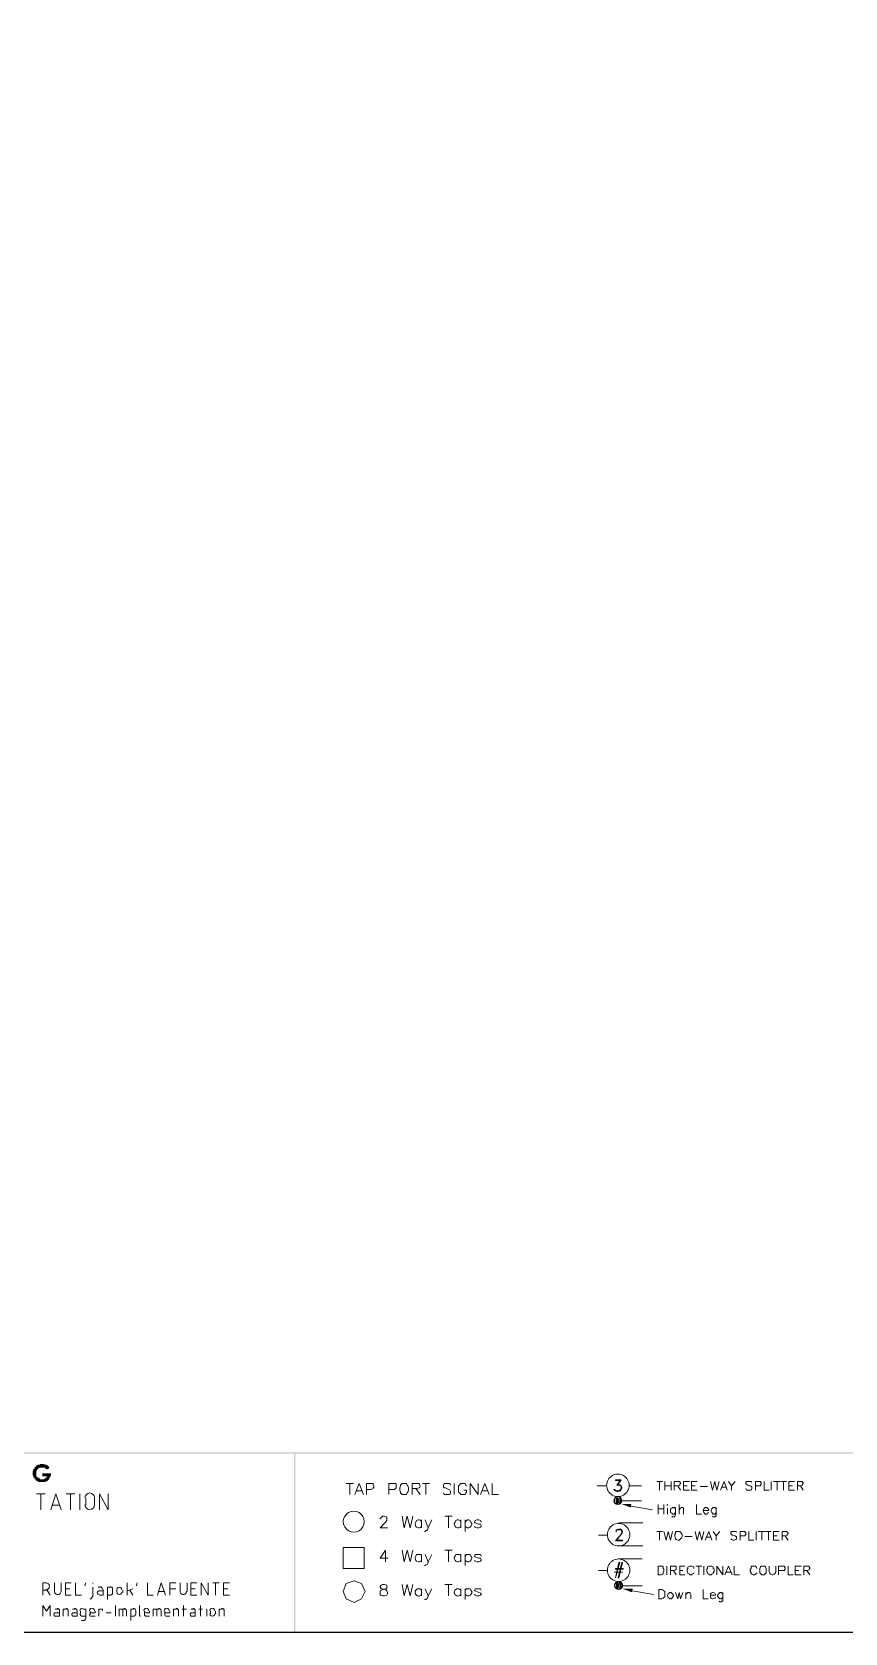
# Model space of a CAD drawing. Header units: millimetres. Extents: x 3.6 to 37.8, y 0.6 to 28.7.
# Drawn here: x 8.18 to 12.86, y 0.56 to 9.76 of the extents above; entities that cross this region are included whole.
import ezdxf

# ---------------------------------------------------------------- set-up
doc = ezdxf.new("R2010")
doc.units = ezdxf.units.MM
doc.layers.add('PDF_0', color=7, linetype='Continuous')

msp = doc.modelspace()

# ---------------------------------------------------------------- hatches: boundary and pattern name
at = {"layer": 'PDF_0', "true_color": 0x7f7f7f, "transparency": 33554559}
msp.add_hatch(color=8, dxfattribs=at).paths.add_polyline_path([(8.28301, 1.50676), (8.2705, 1.49425), (8.2705, 1.49425), (8.2705, 1.49842), (8.26633, 1.49842), (8.26633, 1.49842), (8.26633, 1.49842), (8.26216, 1.49842), (8.26216, 1.50259), (8.26216, 1.50259), (8.26216, 1.50259), (8.25799, 1.50259), (8.25799, 1.50259), (8.25799, 1.50259), (8.25799, 1.50676), (8.25382, 1.50676), (8.25382, 1.50676), (8.25382, 1.50676), (8.24965, 1.50676), (8.24965, 1.50676), (8.24965, 1.50676), (8.24548, 1.50676), (8.24548, 1.50676), (8.24548, 1.50676), (8.24131, 1.50676), (8.24131, 1.50676), (8.24131, 1.50676), (8.24131, 1.50676), (8.23714, 1.50676), (8.23714, 1.50676), (8.23714, 1.50676), (8.23297, 1.50676), (8.23297, 1.50676), (8.23297, 1.50676), (8.2288, 1.50676), (8.2288, 1.50676), (8.2288, 1.50676), (8.22463, 1.50676), (8.22463, 1.50259), (8.22463, 1.50259), (8.22463, 1.50259), (8.22046, 1.50259), (8.22046, 1.50259), (8.22046, 1.50259), (8.21629, 1.49842), (8.21629, 1.49842), (8.21629, 1.49842), (8.21629, 1.49842), (8.21629, 1.49425), (8.21212, 1.49425), (8.21212, 1.49425), (8.21212, 1.49425), (8.21212, 1.49008), (8.21212, 1.49008), (8.20795, 1.49008), (8.20795, 1.49008), (8.20795, 1.48591), (8.20795, 1.48591), (8.20795, 1.48591), (8.20795, 1.48174), (8.20795, 1.48174), (8.20795, 1.48174), (8.20795, 1.47757), (8.20795, 1.47757), (8.20795, 1.47757), (8.20795, 1.4734), (8.20795, 1.4734), (8.20795, 1.4734), (8.20795, 1.4734), (8.20795, 1.46923), (8.20795, 1.46923), (8.20795, 1.46923), (8.20795, 1.46506), (8.20795, 1.46506), (8.20795, 1.46506), (8.20795, 1.46089), (8.20795, 1.46089), (8.20795, 1.46089), (8.20795, 1.45672), (8.21212, 1.45672), (8.21212, 1.45672), (8.21212, 1.45672), (8.21212, 1.45255), (8.21212, 1.45255), (8.21629, 1.45255), (8.21629, 1.45255), (8.21629, 1.44838), (8.21629, 1.44838), (8.21629, 1.44838), (8.22046, 1.44838), (8.22046, 1.44838), (8.22046, 1.44421), (8.22046, 1.44421), (8.22463, 1.44421), (8.22463, 1.44421), (8.22463, 1.44421), (8.22463, 1.44421), (8.2288, 1.44421), (8.2288, 1.44004), (8.2288, 1.44004), (8.23297, 1.44004), (8.23297, 1.44004), (8.23297, 1.44004), (8.23714, 1.44004), (8.23714, 1.44004), (8.23714, 1.44004), (8.24131, 1.44004), (8.24131, 1.44004), (8.24131, 1.44004), (8.24548, 1.44004), (8.24548, 1.44004), (8.24548, 1.44004), (8.24965, 1.44004), (8.24965, 1.44004), (8.24965, 1.44004), (8.25382, 1.44004), (8.25382, 1.44004), (8.25382, 1.44004), (8.25382, 1.44421), (8.25799, 1.44421), (8.25799, 1.44421), (8.25799, 1.44421), (8.25799, 1.44421), (8.26216, 1.44421), (8.26216, 1.44421), (8.26216, 1.44838), (8.26216, 1.44838), (8.26633, 1.44838), (8.26633, 1.44838), (8.26633, 1.45255), (8.26633, 1.45255), (8.26633, 1.45255), (8.2705, 1.45672), (8.2705, 1.45672), (8.2705, 1.45672), (8.24131, 1.45672), (8.24131, 1.4734), (8.29135, 1.4734), (8.29135, 1.46923), (8.29135, 1.46923), (8.29135, 1.46923), (8.29135, 1.46506), (8.29135, 1.46506), (8.29135, 1.46506), (8.29135, 1.46089), (8.29135, 1.46089), (8.29135, 1.46089), (8.29135, 1.45672), (8.29135, 1.45672), (8.28718, 1.45672), (8.28718, 1.45255), (8.28718, 1.45255), (8.28718, 1.45255), (8.28718, 1.45255), (8.28718, 1.44838), (8.28718, 1.44838), (8.28301, 1.44838), (8.28301, 1.44421), (8.28301, 1.44421), (8.28301, 1.44421), (8.28301, 1.44004), (8.28301, 1.44004), (8.27884, 1.44004), (8.27884, 1.44004), (8.27884, 1.43587), (8.27884, 1.43587), (8.27884, 1.43587), (8.27467, 1.43587), (8.27467, 1.4317), (8.27467, 1.4317), (8.27467, 1.4317), (8.2705, 1.4317), (8.2705, 1.4317), (8.2705, 1.42753), (8.26633, 1.42753), (8.26633, 1.42753), (8.26633, 1.42753), (8.26633, 1.42753), (8.26633, 1.42753), (8.26216, 1.42753), (8.26216, 1.42336), (8.26216, 1.42336), (8.25799, 1.42336), (8.25799, 1.42336), (8.25799, 1.42336), (8.25382, 1.42336), (8.25382, 1.42336), (8.25382, 1.42336), (8.24965, 1.42336), (8.24965, 1.42336), (8.24965, 1.42336), (8.24548, 1.42336), (8.24548, 1.42336), (8.24548, 1.42336), (8.24131, 1.42336), (8.24131, 1.42336), (8.24131, 1.42336), (8.24131, 1.42336), (8.23714, 1.42336), (8.23714, 1.42336), (8.23714, 1.42336), (8.23297, 1.42336), (8.23297, 1.42336), (8.23297, 1.42336), (8.2288, 1.42336), (8.2288, 1.42336), (8.2288, 1.42336), (8.22463, 1.42336), (8.22463, 1.42336), (8.22463, 1.42336), (8.22046, 1.42336), (8.22046, 1.42336), (8.22046, 1.42336), (8.21629, 1.42753), (8.21629, 1.42753), (8.21629, 1.42753), (8.21629, 1.42753), (8.21212, 1.42753), (8.21212, 1.42753), (8.21212, 1.4317), (8.21212, 1.4317), (8.20795, 1.4317), (8.20795, 1.4317), (8.20795, 1.4317), (8.20378, 1.4317), (8.20378, 1.43587), (8.20378, 1.43587), (8.20378, 1.43587), (8.20378, 1.43587), (8.19961, 1.44004), (8.19961, 1.44004), (8.19961, 1.44004), (8.19961, 1.44004), (8.19544, 1.44421), (8.19544, 1.44421), (8.19544, 1.44421), (8.19544, 1.44421), (8.19544, 1.44838), (8.19544, 1.44838), (8.19127, 1.44838), (8.19127, 1.45255), (8.19127, 1.45255), (8.19127, 1.45255), (8.19127, 1.45672), (8.19127, 1.45672), (8.19127, 1.45672), (8.19127, 1.46089), (8.1871, 1.46089), (8.1871, 1.46089), (8.1871, 1.46089), (8.1871, 1.46506), (8.1871, 1.46506), (8.1871, 1.46506), (8.1871, 1.46923), (8.1871, 1.46923), (8.1871, 1.46923), (8.1871, 1.4734), (8.1871, 1.4734), (8.1871, 1.4734), (8.1871, 1.47757), (8.1871, 1.47757), (8.1871, 1.47757), (8.1871, 1.48174), (8.1871, 1.48174), (8.1871, 1.48174), (8.1871, 1.48591), (8.1871, 1.48591), (8.1871, 1.48591), (8.1871, 1.49008), (8.19127, 1.49008), (8.19127, 1.49008), (8.19127, 1.49008), (8.19127, 1.49425), (8.19127, 1.49425), (8.19127, 1.49425), (8.19127, 1.49842), (8.19127, 1.49842), (8.19544, 1.49842), (8.19544, 1.50259), (8.19544, 1.50259), (8.19544, 1.50259), (8.19544, 1.50259), (8.19544, 1.50676), (8.19961, 1.50676), (8.19961, 1.50676), (8.19961, 1.50676), (8.19961, 1.51093), (8.19961, 1.51093), (8.20378, 1.51093), (8.20378, 1.51093), (8.20378, 1.5151), (8.20378, 1.5151), (8.20795, 1.5151), (8.20795, 1.5151), (8.20795, 1.5151), (8.20795, 1.51927), (8.21212, 1.51927), (8.21212, 1.51927), (8.21212, 1.51927), (8.21212, 1.51927), (8.21629, 1.51927), (8.21629, 1.51927), (8.21629, 1.52344), (8.22046, 1.52344), (8.22046, 1.52344), (8.22046, 1.52344), (8.22046, 1.52344), (8.22463, 1.52344), (8.22463, 1.52344), (8.22463, 1.52344), (8.2288, 1.52344), (8.2288, 1.52344), (8.2288, 1.52761), (8.23297, 1.52761), (8.23297, 1.52761), (8.23297, 1.52761), (8.23714, 1.52761), (8.23714, 1.52761), (8.23714, 1.52761), (8.24131, 1.52761), (8.24131, 1.52761), (8.24131, 1.52761), (8.24548, 1.52761), (8.24548, 1.52761), (8.24548, 1.52761), (8.24965, 1.52761), (8.24965, 1.52761), (8.24965, 1.52761), (8.25382, 1.52761), (8.25382, 1.52344), (8.25382, 1.52344), (8.25799, 1.52344), (8.25799, 1.52344), (8.25799, 1.52344), (8.26216, 1.52344), (8.26216, 1.52344), (8.26216, 1.52344), (8.26216, 1.52344), (8.26633, 1.52344), (8.26633, 1.52344), (8.26633, 1.51927), (8.26633, 1.51927), (8.2705, 1.51927), (8.2705, 1.51927), (8.2705, 1.51927), (8.2705, 1.51927), (8.27467, 1.51927), (8.27467, 1.5151), (8.27467, 1.5151), (8.27467, 1.5151), (8.27884, 1.5151), (8.27884, 1.5151), (8.27884, 1.51093), (8.27884, 1.51093), (8.28301, 1.51093), (8.28301, 1.51093), (8.28301, 1.50676)])

# ---------------------------------------------------------------- linework, layer by layer
at = {"layer": 'PDF_0', "lineweight": 0, "const_width": 0.00834}
msp.add_lwpolyline([(37.81912, 0.56017), (37.81912, 28.6618), (3.62095, 28.6618), (3.62095, 0.56017)], close=True, dxfattribs=at)
at = {"layer": 'PDF_0', "color": 8, "lineweight": 0, "true_color": 0x7f7f7f}
for points in [[(9.98854, 1.41502), (10.03024, 1.41502)], [(10.00939, 1.41502), (10.00939, 1.35247)], [(10.03858, 1.35247), (10.0636, 1.41502), (10.08862, 1.35247)], [(10.1053, 1.35247), (10.1053, 1.41502), (10.13032, 1.41502), (10.14283, 1.41502), (10.14283, 1.41085), (10.147, 1.40251), (10.147, 1.39417), (10.14283, 1.39), (10.14283, 1.38583), (10.13032, 1.38166), (10.1053, 1.38166)], [(10.23457, 1.35247), (10.23457, 1.41502), (10.26376, 1.41502), (10.2721, 1.41502), (10.27627, 1.41085), (10.27627, 1.40251), (10.27627, 1.39417), (10.27627, 1.39), (10.2721, 1.38583), (10.26376, 1.38166), (10.23457, 1.38166)], [(10.36801, 1.35247), (10.36801, 1.41502), (10.3972, 1.41502), (10.40554, 1.41502), (10.40971, 1.41085), (10.41388, 1.40251), (10.41388, 1.39834), (10.40971, 1.39), (10.40554, 1.39), (10.3972, 1.38583), (10.36801, 1.38583)], [(10.38886, 1.38583), (10.41388, 1.35247)], [(10.42639, 1.41502), (10.46809, 1.41502)], [(10.44724, 1.41502), (10.44724, 1.35247)], [(10.58902, 1.40668), (10.58485, 1.41502), (10.57234, 1.41502), (10.55983, 1.41502), (10.55149, 1.41502), (10.54732, 1.40668), (10.54732, 1.40251), (10.54732, 1.39417), (10.55149, 1.39), (10.55983, 1.39), (10.57651, 1.38166), (10.58485, 1.37749), (10.58902, 1.36915), (10.58902, 1.36081), (10.58485, 1.35247), (10.57234, 1.35247), (10.55983, 1.35247), (10.55149, 1.35247), (10.54732, 1.36081)], [(10.60987, 1.41502), (10.60987, 1.35247)], [(10.68076, 1.40251), (10.67659, 1.40668), (10.67242, 1.41502), (10.66408, 1.41502), (10.65157, 1.41502), (10.6474, 1.41502), (10.63906, 1.40668), (10.63489, 1.40251), (10.63489, 1.39), (10.63489, 1.37749), (10.63489, 1.36498), (10.63906, 1.36081), (10.6474, 1.35247), (10.65157, 1.35247), (10.66408, 1.35247), (10.67242, 1.35247), (10.67659, 1.36081), (10.68076, 1.36498), (10.68076, 1.37749), (10.66408, 1.37749)], [(10.70161, 1.35247), (10.70161, 1.41502), (10.74748, 1.35247), (10.74748, 1.41502)], [(10.75999, 1.35247), (10.78501, 1.41502), (10.81003, 1.35247)], [(10.82671, 1.41502), (10.82671, 1.35247), (10.86424, 1.35247)], [(11.4814, 1.40251), (11.43136, 1.40251)], [(11.54812, 1.41085), (11.55229, 1.41085), (11.5648, 1.40668), (11.56897, 1.40251), (11.57314, 1.39417), (11.57314, 1.39), (11.56897, 1.38166), (11.5648, 1.37332), (11.55229, 1.36915), (11.54395, 1.36915), (11.53561, 1.37332), (11.53144, 1.37749), (11.52727, 1.38166), (11.53144, 1.38166)], [(11.56897, 1.38583), (11.5648, 1.37749), (11.55229, 1.37332), (11.54395, 1.37332), (11.53561, 1.37749), (11.53144, 1.38166), (11.53978, 1.37332)], [(11.5648, 1.4317), (11.53561, 1.4317), (11.53561, 1.43587), (11.56897, 1.43587), (11.54812, 1.40668)], [(11.5648, 1.43587), (11.54395, 1.40668), (11.55229, 1.40668), (11.5648, 1.40668), (11.56897, 1.39417)], [(11.55646, 1.40668), (11.5648, 1.40251), (11.56897, 1.39417), (11.56897, 1.39), (11.5648, 1.38166), (11.55646, 1.37332)], [(11.61484, 1.40251), (11.68573, 1.40251)], [(11.7733, 1.42753), (11.80666, 1.42753)], [(11.78998, 1.42753), (11.78998, 1.37749)], [(11.81917, 1.42753), (11.81917, 1.37749)], [(11.81917, 1.40251), (11.8567, 1.40251)], [(11.8567, 1.42753), (11.8567, 1.37749)], [(11.87338, 1.37749), (11.87338, 1.42753), (11.8984, 1.42753), (11.90674, 1.42753), (11.90674, 1.42336), (11.91091, 1.41919), (11.91091, 1.41502), (11.90674, 1.41085), (11.90674, 1.40668), (11.8984, 1.40251), (11.87338, 1.40251)], [(11.89423, 1.40251), (11.91091, 1.37749)], [(11.96095, 1.37749), (11.92759, 1.37749), (11.92759, 1.42753), (11.96095, 1.42753)], [(11.92759, 1.40251), (11.94844, 1.40251)], [(12.00682, 1.37749), (11.97346, 1.37749), (11.97346, 1.42753), (12.00682, 1.42753)], [(11.97346, 1.40251), (11.99431, 1.40251)], [(12.0235, 1.39834), (12.0652, 1.39834)], [(12.08188, 1.42753), (12.09439, 1.37749), (12.1069, 1.42753), (12.11941, 1.37749), (12.13192, 1.42753)], [(12.14026, 1.37749), (12.16111, 1.42753), (12.17779, 1.37749)], [(12.1486, 1.39417), (12.17362, 1.39417)], [(12.18613, 1.42753), (12.20281, 1.40251), (12.20281, 1.37749)], [(12.22366, 1.42753), (12.20281, 1.40251)], [(12.31957, 1.42336), (12.3154, 1.42753), (12.30706, 1.42753), (12.29872, 1.42753), (12.29038, 1.42753), (12.28621, 1.42336), (12.28621, 1.41502), (12.29038, 1.41085), (12.29455, 1.40668), (12.31123, 1.40251), (12.3154, 1.39834), (12.31957, 1.39834), (12.31957, 1.39), (12.31957, 1.38583), (12.3154, 1.37749), (12.30706, 1.37749), (12.29872, 1.37749), (12.29038, 1.37749), (12.28621, 1.38583)], [(12.34042, 1.37749), (12.34042, 1.42753), (12.36127, 1.42753), (12.36961, 1.42753), (12.36961, 1.42336), (12.37378, 1.41919), (12.37378, 1.41085), (12.36961, 1.40668), (12.36961, 1.40251), (12.36127, 1.40251), (12.34042, 1.40251)], [(12.39046, 1.42753), (12.39046, 1.37749), (12.41965, 1.37749)], [(12.43216, 1.42753), (12.43216, 1.37749)], [(12.44467, 1.42753), (12.4822, 1.42753)], [(12.46552, 1.42753), (12.46552, 1.37749)], [(12.48637, 1.42753), (12.51973, 1.42753)], [(12.50305, 1.42753), (12.50305, 1.37749)], [(12.5656, 1.37749), (12.53224, 1.37749), (12.53224, 1.42753), (12.5656, 1.42753)], [(12.53224, 1.40251), (12.55309, 1.40251)], [(12.58228, 1.37749), (12.58228, 1.42753), (12.60313, 1.42753), (12.61147, 1.42753), (12.61147, 1.42336), (12.61564, 1.41919), (12.61564, 1.41502), (12.61147, 1.41085), (12.61147, 1.40668), (12.60313, 1.40251), (12.58228, 1.40251)], [(12.59896, 1.40251), (12.61564, 1.37749)], [(10.04692, 1.37332), (10.08028, 1.37332)], [(10.7725, 1.37332), (10.80169, 1.37332)], [(11.53144, 1.32745), (11.53144, 1.30243)], [(11.53978, 1.33162), (11.53978, 1.29826)], [(11.54395, 1.33579), (11.54395, 1.29409)], [(11.54812, 1.33579), (11.54812, 1.29409)], [(11.55229, 1.33579), (11.55646, 1.29409)], [(11.56063, 1.33579), (11.56063, 1.29409)], [(11.5648, 1.33162), (11.5648, 1.29826)], [(11.56897, 1.32745), (11.56897, 1.3066)], [(11.57314, 1.31494), (11.68573, 1.31494)], [(11.78164, 1.29409), (11.78164, 1.23988)], [(11.815, 1.29409), (11.815, 1.23988)], [(11.90257, 1.29409), (11.90257, 1.23988)], [(12.00265, 1.29409), (12.00265, 1.23988), (12.03184, 1.23988)], [(10.18453, 1.21069), (10.18453, 1.21486), (10.1887, 1.21903), (10.19287, 1.2232), (10.19704, 1.22737), (10.20955, 1.22737), (10.21789, 1.2232), (10.22206, 1.21903), (10.22206, 1.21486), (10.22206, 1.20652), (10.22206, 1.20235), (10.21372, 1.19401), (10.18453, 1.16065), (10.22623, 1.16065)], [(10.30963, 1.22737), (10.32214, 1.16065), (10.33882, 1.22737), (10.3555, 1.16065), (10.37218, 1.22737)], [(10.42222, 1.19401), (10.41805, 1.20235), (10.40971, 1.20652), (10.40137, 1.20652), (10.39303, 1.20235), (10.38886, 1.19401), (10.38469, 1.18567), (10.38469, 1.1815), (10.38886, 1.16899), (10.39303, 1.16482), (10.40137, 1.16065), (10.40971, 1.16065), (10.41805, 1.16482), (10.42222, 1.16899)], [(10.42222, 1.20652), (10.42222, 1.16065)], [(10.44307, 1.20652), (10.45975, 1.16065), (10.4806, 1.20652)], [(10.55566, 1.22737), (10.59736, 1.22737)], [(10.57651, 1.22737), (10.57651, 1.16065)], [(10.6474, 1.19401), (10.64323, 1.20235), (10.63489, 1.20652), (10.62655, 1.20652), (10.61821, 1.20235), (10.61404, 1.19401), (10.60987, 1.18567), (10.60987, 1.1815), (10.61404, 1.16899), (10.61821, 1.16482), (10.62655, 1.16065), (10.63489, 1.16065), (10.64323, 1.16482), (10.6474, 1.16899)], [(10.6474, 1.20652), (10.6474, 1.16065)], [(10.67242, 1.20652), (10.67242, 1.1398)], [(10.67242, 1.19401), (10.68076, 1.20235), (10.68493, 1.20652), (10.69327, 1.20652), (10.70161, 1.20235), (10.70578, 1.19401), (10.70995, 1.18567), (10.70995, 1.1815), (10.70578, 1.16899), (10.70161, 1.16482), (10.69327, 1.16065), (10.68493, 1.16065), (10.68076, 1.16482), (10.67242, 1.16899)], [(10.76416, 1.19401), (10.75999, 1.20235), (10.75165, 1.20652), (10.73914, 1.20652), (10.7308, 1.20235), (10.72663, 1.19401), (10.7308, 1.18984), (10.73914, 1.18567), (10.75165, 1.1815), (10.75999, 1.1815), (10.76416, 1.17316), (10.76416, 1.16899), (10.75999, 1.16482), (10.75165, 1.16065), (10.73914, 1.16065), (10.7308, 1.16482), (10.72663, 1.16899)], [(11.62735, 1.28575), (11.74828, 1.2649)], [(11.78164, 1.26907), (11.815, 1.26907)], [(11.83585, 1.27324), (11.83585, 1.23988)], [(11.88172, 1.26907), (11.87755, 1.27324), (11.87338, 1.27741), (11.86504, 1.27741), (11.86087, 1.27324), (11.85253, 1.26907), (11.85253, 1.26073), (11.85253, 1.25656), (11.85253, 1.24822), (11.86087, 1.24405), (11.86504, 1.23988), (11.87338, 1.23988), (11.87755, 1.24405), (11.88172, 1.24822)], [(11.88172, 1.27741), (11.88172, 1.23571), (11.87755, 1.22737), (11.87338, 1.2232), (11.86504, 1.2232), (11.86087, 1.22737)], [(11.90257, 1.2649), (11.91091, 1.27324), (11.91508, 1.27741), (11.92342, 1.27741), (11.92759, 1.27324), (11.92759, 1.2649), (11.92759, 1.23988)], [(12.04018, 1.26073), (12.07354, 1.26073), (12.07354, 1.2649), (12.06937, 1.26907), (12.0652, 1.27324), (12.06103, 1.27741), (12.05269, 1.27741), (12.04852, 1.27324), (12.04435, 1.26907), (12.04018, 1.26073), (12.04018, 1.25656), (12.04435, 1.24822), (12.04852, 1.24405), (12.05269, 1.23988), (12.06103, 1.23988), (12.0652, 1.24405), (12.07354, 1.24822)], [(12.11524, 1.26907), (12.11107, 1.27324), (12.1069, 1.27741), (12.09856, 1.27741), (12.09439, 1.27324), (12.09022, 1.26907), (12.08605, 1.26073), (12.08605, 1.25656), (12.09022, 1.24822), (12.09439, 1.24405), (12.09856, 1.23988), (12.1069, 1.23988), (12.11107, 1.24405), (12.11524, 1.24822)], [(12.11524, 1.27741), (12.11524, 1.23571), (12.11524, 1.22737), (12.11107, 1.22737), (12.1069, 1.2232), (12.09856, 1.2232), (12.09439, 1.22737)], [(10.45975, 1.16065), (10.45558, 1.14814), (10.44724, 1.14397), (10.44307, 1.1398), (10.4389, 1.1398)], [(11.48974, 1.11895), (11.4397, 1.11895)], [(11.53978, 1.08976), (11.57731, 1.08976), (11.57731, 1.08559), (11.53561, 1.08559), (11.5648, 1.11895), (11.56897, 1.12729), (11.57314, 1.13563), (11.57314, 1.1398), (11.56897, 1.14814), (11.5648, 1.14814), (11.55229, 1.14814), (11.54395, 1.14814), (11.53978, 1.1398), (11.53978, 1.13563), (11.53978, 1.1398), (11.53978, 1.14814), (11.54395, 1.14814), (11.55229, 1.15231), (11.5648, 1.15231), (11.56897, 1.14814), (11.57314, 1.14814), (11.57731, 1.1398), (11.57731, 1.13563), (11.57314, 1.12729), (11.5648, 1.11895), (11.53978, 1.08559)], [(11.55646, 1.18984), (11.69407, 1.18984)], [(11.7733, 1.1398), (11.80666, 1.1398)], [(11.78998, 1.1398), (11.78998, 1.08976)], [(11.815, 1.1398), (11.82751, 1.08976), (11.84002, 1.1398), (11.85253, 1.08976), (11.86504, 1.1398)], [(11.93593, 1.11061), (11.97763, 1.11061)], [(11.99431, 1.1398), (12.00682, 1.08976), (12.01933, 1.1398), (12.03184, 1.08976), (12.04435, 1.1398)], [(12.05269, 1.08976), (12.07354, 1.1398), (12.09022, 1.08976)], [(12.06103, 1.10644), (12.08605, 1.10644)], [(12.09856, 1.1398), (12.11524, 1.11478), (12.11524, 1.08976)], [(12.13609, 1.1398), (12.11524, 1.11478)], [(12.232, 1.13563), (12.22783, 1.1398), (12.21949, 1.1398), (12.21115, 1.1398), (12.20281, 1.1398), (12.19864, 1.13563), (12.19864, 1.12729), (12.20281, 1.12312), (12.20698, 1.11895), (12.22366, 1.11478), (12.22783, 1.11061), (12.232, 1.11061), (12.232, 1.10227), (12.232, 1.0981), (12.22783, 1.09393), (12.21949, 1.08976), (12.21115, 1.08976), (12.20281, 1.09393), (12.19864, 1.0981)], [(12.25285, 1.08976), (12.25285, 1.1398), (12.2737, 1.1398), (12.28204, 1.1398), (12.28204, 1.13563), (12.28621, 1.13146), (12.28621, 1.12312), (12.28204, 1.11895), (12.28204, 1.11478), (12.2737, 1.11478), (12.25285, 1.11478)], [(12.30289, 1.1398), (12.30289, 1.08976), (12.33208, 1.08976)], [(12.34459, 1.1398), (12.34459, 1.08976)], [(12.3571, 1.1398), (12.39463, 1.1398)], [(12.37795, 1.1398), (12.37795, 1.08976)], [(12.3988, 1.1398), (12.43216, 1.1398)], [(12.41548, 1.1398), (12.41548, 1.08976)], [(12.47803, 1.08976), (12.44467, 1.08976), (12.44467, 1.1398), (12.47803, 1.1398)], [(12.44467, 1.11478), (12.46552, 1.11478)], [(12.49471, 1.08976), (12.49471, 1.1398), (12.51556, 1.1398), (12.5239, 1.1398), (12.5239, 1.13563), (12.52807, 1.13146), (12.52807, 1.12729), (12.5239, 1.12312), (12.5239, 1.11895), (12.51556, 1.11478), (12.49471, 1.11478)], [(12.51139, 1.11478), (12.52807, 1.08976)], [(10.21372, 0.96466), (10.21372, 1.03138), (10.18453, 0.98551), (10.2304, 0.98551)], [(10.30963, 1.03138), (10.32214, 0.96466), (10.33882, 1.03138), (10.3555, 0.96466), (10.37218, 1.03138)], [(10.55566, 1.03138), (10.59736, 1.03138)], [(10.57651, 1.03138), (10.57651, 0.96466)], [(11.55646, 1.0564), (11.69407, 1.0564)], [(10.42222, 0.99802), (10.41805, 1.00636), (10.40971, 1.00636), (10.40137, 1.00636), (10.39303, 1.00636), (10.38886, 0.99802), (10.38469, 0.98968), (10.38469, 0.98551), (10.38886, 0.973), (10.39303, 0.96883), (10.40137, 0.96466), (10.40971, 0.96466), (10.41805, 0.96883), (10.42222, 0.973)], [(10.42222, 1.00636), (10.42222, 0.96466)], [(10.45975, 0.96466), (10.45558, 0.95215), (10.44724, 0.94798), (10.44307, 0.94381), (10.4389, 0.94381)], [(10.44307, 1.00636), (10.45975, 0.96466), (10.4806, 1.00636)], [(10.6474, 0.99802), (10.64323, 1.00636), (10.63489, 1.00636), (10.62655, 1.00636), (10.61821, 1.00636), (10.61404, 0.99802), (10.60987, 0.98968), (10.60987, 0.98551), (10.61404, 0.973), (10.61821, 0.96883), (10.62655, 0.96466), (10.63489, 0.96466), (10.64323, 0.96883), (10.6474, 0.973)], [(10.6474, 1.00636), (10.6474, 0.96466)], [(10.67242, 1.00636), (10.67242, 0.94381)], [(10.67242, 0.99802), (10.68076, 1.00636), (10.68493, 1.00636), (10.69327, 1.00636), (10.70161, 1.00636), (10.70578, 0.99802), (10.70995, 0.98968), (10.70995, 0.98551), (10.70578, 0.973), (10.70161, 0.96883), (10.69327, 0.96466), (10.68493, 0.96466), (10.68076, 0.96883), (10.67242, 0.973)], [(10.76416, 0.99802), (10.75999, 1.00636), (10.75165, 1.00636), (10.73914, 1.00636), (10.7308, 1.00636), (10.72663, 0.99802), (10.7308, 0.99385), (10.73914, 0.98968), (10.75165, 0.98551), (10.75999, 0.98551), (10.76416, 0.97717), (10.76416, 0.973), (10.75999, 0.96883), (10.75165, 0.96466), (10.73914, 0.96466), (10.7308, 0.96883), (10.72663, 0.973)], [(11.55646, 0.98134), (11.6899, 0.98134)], [(11.83168, 0.93964), (11.83168, 0.8896)], [(11.85253, 0.8896), (11.85253, 0.93964), (11.87338, 0.93964), (11.88172, 0.93964), (11.88589, 0.93547), (11.88589, 0.9313), (11.88589, 0.92713), (11.88589, 0.92296), (11.88172, 0.91879), (11.87338, 0.91462), (11.85253, 0.91462)], [(11.93593, 0.8896), (11.90674, 0.8896), (11.90674, 0.93964), (11.93593, 0.93964)], [(11.98597, 0.92713), (11.98597, 0.93547), (11.97763, 0.93964), (11.97346, 0.93964), (11.96512, 0.93964), (11.96095, 0.93964), (11.95261, 0.93547), (11.95261, 0.92713), (11.94844, 0.92296), (11.94844, 0.91045), (11.95261, 0.90211), (11.95261, 0.89794), (11.96095, 0.89377), (11.96512, 0.8896), (11.97346, 0.8896), (11.97763, 0.89377), (11.98597, 0.89794), (11.98597, 0.90211)], [(11.99848, 0.93964), (12.03184, 0.93964)], [(12.01516, 0.93964), (12.01516, 0.8896)], [(12.04435, 0.93964), (12.04435, 0.8896)], [(12.11941, 0.8896), (12.11941, 0.93964), (12.15277, 0.8896), (12.15277, 0.93964)], [(12.16528, 0.8896), (12.18613, 0.93964), (12.20698, 0.8896)], [(12.21949, 0.93964), (12.21949, 0.8896), (12.24868, 0.8896)], [(12.34876, 0.92713), (12.34459, 0.93547), (12.34042, 0.93964), (12.33625, 0.93964), (12.32791, 0.93964), (12.31957, 0.93964), (12.3154, 0.93547), (12.3154, 0.92713), (12.31123, 0.92296), (12.31123, 0.91045), (12.3154, 0.90211), (12.3154, 0.89794), (12.31957, 0.89377), (12.32791, 0.8896), (12.33625, 0.8896), (12.34042, 0.89377), (12.34459, 0.89794), (12.34876, 0.90211)], [(12.41965, 0.93964), (12.41965, 0.90628), (12.42382, 0.89794), (12.42799, 0.89377), (12.43633, 0.8896), (12.4405, 0.8896), (12.44884, 0.89377), (12.45301, 0.89794), (12.45718, 0.90628), (12.45718, 0.93964)], [(12.47386, 0.8896), (12.47386, 0.93964), (12.49888, 0.93964), (12.50722, 0.93964), (12.50722, 0.93547), (12.51139, 0.9313), (12.51139, 0.92296), (12.50722, 0.91879), (12.50722, 0.91462), (12.49888, 0.91462), (12.47386, 0.91462)], [(12.52807, 0.93964), (12.52807, 0.8896), (12.55726, 0.8896)], [(12.60313, 0.8896), (12.56977, 0.8896), (12.56977, 0.93964), (12.60313, 0.93964)], [(12.61981, 0.8896), (12.61981, 0.93964), (12.64066, 0.93964), (12.649, 0.93964), (12.649, 0.93547), (12.65317, 0.9313), (12.65317, 0.92713), (12.649, 0.92296), (12.649, 0.91879), (12.64066, 0.91462), (12.61981, 0.91462)], [(10.30963, 0.83539), (10.32214, 0.76867), (10.33882, 0.83539), (10.3555, 0.76867), (10.37218, 0.83539)], [(10.55566, 0.83539), (10.59736, 0.83539)], [(10.57651, 0.83539), (10.57651, 0.76867)], [(11.48974, 0.91462), (11.4397, 0.91462)], [(11.53144, 0.90628), (11.57731, 0.90628), (11.53144, 0.90628)], [(11.53978, 0.83956), (11.53978, 0.81454)], [(11.54395, 0.8479), (11.54395, 0.81037)], [(11.54812, 0.8479), (11.54812, 0.8062)], [(11.55646, 0.85207), (11.55229, 0.8062)], [(11.56063, 0.85207), (11.56063, 0.8062)], [(11.5648, 0.8479), (11.5648, 0.8062)], [(11.56897, 0.84373), (11.56897, 0.81037)], [(11.57731, 0.83956), (11.57731, 0.81871)], [(11.86921, 0.91462), (11.88589, 0.8896)], [(11.90674, 0.91462), (11.92342, 0.91462)], [(12.17362, 0.90628), (12.19864, 0.90628)], [(12.56977, 0.91462), (12.59062, 0.91462)], [(12.63649, 0.91462), (12.65317, 0.8896)], [(10.42222, 0.81037), (10.42222, 0.76867)], [(10.45975, 0.76867), (10.45558, 0.75616), (10.44724, 0.74782), (10.44307, 0.74782), (10.4389, 0.74782)], [(10.44307, 0.81037), (10.45975, 0.76867), (10.4806, 0.81037)], [(10.6474, 0.81037), (10.6474, 0.76867)], [(10.67242, 0.81037), (10.67242, 0.74782)], [(10.67242, 0.80203), (10.68076, 0.81037), (10.68493, 0.81037), (10.69327, 0.81037), (10.70161, 0.81037), (10.70578, 0.80203), (10.70995, 0.79369), (10.70995, 0.78535), (10.70578, 0.77701), (10.70161, 0.77284), (10.69327, 0.76867), (10.68493, 0.76867), (10.68076, 0.77284), (10.67242, 0.77701)], [(10.76416, 0.80203), (10.75999, 0.81037), (10.75165, 0.81037), (10.73914, 0.81037), (10.7308, 0.81037), (10.72663, 0.80203), (10.7308, 0.79786), (10.73914, 0.79369), (10.75165, 0.78952), (10.75999, 0.78535), (10.76416, 0.78118), (10.76416, 0.77701), (10.75999, 0.77284), (10.75165, 0.76867), (10.73914, 0.76867), (10.7308, 0.77284), (10.72663, 0.77701)], [(11.57731, 0.82705), (11.6899, 0.82705)], [(11.63152, 0.79786), (11.75662, 0.77701)], [(11.88172, 0.78952), (11.89423, 0.75199), (11.90257, 0.78952), (11.91091, 0.75199), (11.92342, 0.78952)], [(11.9401, 0.78952), (11.9401, 0.75199)], [(11.9401, 0.77701), (11.94844, 0.78535), (11.95261, 0.78952), (11.96095, 0.78952), (11.96512, 0.78535), (11.96929, 0.77701), (11.96929, 0.75199)], [(12.04018, 0.8062), (12.04018, 0.75199), (12.06937, 0.75199)], [(12.08188, 0.77284), (12.11107, 0.77284), (12.11107, 0.77701), (12.1069, 0.78535), (12.09856, 0.78952), (12.09439, 0.78952), (12.08605, 0.78535), (12.08188, 0.78118), (12.08188, 0.77284), (12.08188, 0.76867), (12.08188, 0.76033), (12.08605, 0.75616), (12.09439, 0.75199), (12.09856, 0.75199), (12.1069, 0.75616), (12.11107, 0.76033)], [(12.15277, 0.78118), (12.1486, 0.78535), (12.14443, 0.78952), (12.13609, 0.78952), (12.13192, 0.78535), (12.12775, 0.78118), (12.12358, 0.77284), (12.12358, 0.76867), (12.12775, 0.76033), (12.13192, 0.75616), (12.13609, 0.75199), (12.14443, 0.75199), (12.1486, 0.75616), (12.15277, 0.76033)], [(12.15277, 0.78952), (12.15277, 0.74782), (12.15277, 0.73948), (12.1486, 0.73948), (12.14443, 0.73531), (12.13609, 0.73531), (12.13192, 0.73948)]]:
    msp.add_lwpolyline(points, dxfattribs=at)
for points in [[(10.3138, 1.41502), (10.30963, 1.41502), (10.30129, 1.40668), (10.30129, 1.40251), (10.29712, 1.39), (10.29712, 1.37749), (10.30129, 1.36498), (10.30129, 1.36081), (10.30963, 1.35247), (10.3138, 1.35247), (10.32631, 1.35247), (10.33465, 1.35247), (10.33882, 1.36081), (10.34299, 1.36498), (10.34716, 1.37749), (10.34716, 1.39), (10.34299, 1.40251), (10.33882, 1.40668), (10.33465, 1.41502), (10.32631, 1.41502)], [(11.83168, 1.28992), (11.83585, 1.28992), (11.83585, 1.29409)], [(11.89423, 1.1398), (11.88589, 1.1398), (11.88172, 1.13563), (11.88172, 1.12729), (11.87755, 1.12312), (11.87755, 1.11061), (11.88172, 1.10227), (11.88172, 1.0981), (11.88589, 1.09393), (11.89423, 1.08976), (11.90257, 1.08976), (11.90674, 1.09393), (11.91091, 1.0981), (11.91508, 1.10227), (11.91925, 1.11061), (11.91925, 1.12312), (11.91508, 1.12729), (11.91091, 1.13563), (11.90674, 1.1398), (11.90257, 1.1398)], [(9.97186, 1.04806), (9.97186, 0.92713), (10.09279, 0.92713), (10.09279, 1.04806)], [(11.55646, 0.96049), (11.53561, 0.87292), (11.56063, 0.96049)], [(11.53561, 0.92296), (11.58148, 0.92296), (11.58148, 0.92713), (11.53561, 0.92713)], [(11.57314, 0.96049), (11.55229, 0.87292), (11.55646, 0.87292), (11.57731, 0.96049)], [(11.78164, 0.8896), (11.78164, 0.93964), (11.79832, 0.93964), (11.80666, 0.93964), (11.81083, 0.93547), (11.81083, 0.92713), (11.815, 0.92296), (11.815, 0.91045), (11.81083, 0.90211), (11.81083, 0.89794), (11.80666, 0.89377), (11.79832, 0.8896)], [(12.07771, 0.93964), (12.07354, 0.93964), (12.0652, 0.93547), (12.0652, 0.92713), (12.06103, 0.92296), (12.06103, 0.91045), (12.0652, 0.90211), (12.0652, 0.89794), (12.07354, 0.89377), (12.07771, 0.8896), (12.08605, 0.8896), (12.09022, 0.89377), (12.09856, 0.89794), (12.09856, 0.90211), (12.10273, 0.91045), (12.10273, 0.92296), (12.09856, 0.92713), (12.09856, 0.93547), (12.09022, 0.93964), (12.08605, 0.93964)], [(12.37795, 0.93964), (12.37378, 0.93964), (12.36961, 0.93547), (12.36544, 0.92713), (12.36544, 0.92296), (12.36544, 0.91045), (12.36544, 0.90211), (12.36961, 0.89794), (12.37378, 0.89377), (12.37795, 0.8896), (12.39046, 0.8896), (12.39463, 0.89377), (12.3988, 0.89794), (12.40297, 0.90211), (12.40297, 0.91045), (12.40297, 0.92296), (12.40297, 0.92713), (12.3988, 0.93547), (12.39463, 0.93964), (12.39046, 0.93964)], [(10.03441, 0.73114), (10.07611, 0.75199), (10.09696, 0.79369), (10.07611, 0.83956), (10.03441, 0.85624), (9.98854, 0.83956), (9.97186, 0.79369), (9.98854, 0.75199)], [(10.19704, 0.83539), (10.1887, 0.83122), (10.18453, 0.82288), (10.18453, 0.81871), (10.1887, 0.81037), (10.19704, 0.81037), (10.20955, 0.8062), (10.21789, 0.80203), (10.22206, 0.79786), (10.22623, 0.78952), (10.22623, 0.78118), (10.22206, 0.77284), (10.20955, 0.76867), (10.19704, 0.76867), (10.1887, 0.77284), (10.18453, 0.77284), (10.18453, 0.78118), (10.18453, 0.78952), (10.18453, 0.79786), (10.19287, 0.80203), (10.20121, 0.8062), (10.21372, 0.81037), (10.22206, 0.81037), (10.22206, 0.81871), (10.22206, 0.82288), (10.22206, 0.83122), (10.20955, 0.83539)], [(11.78581, 0.75199), (11.78581, 0.8062), (11.80249, 0.8062), (11.81083, 0.80203), (11.815, 0.79786), (11.81917, 0.79369), (11.81917, 0.78535), (11.81917, 0.77284), (11.81917, 0.7645), (11.815, 0.76033), (11.81083, 0.75616), (11.80249, 0.75199)], [(11.84836, 0.78952), (11.84419, 0.78535), (11.84002, 0.78118), (11.83585, 0.77284), (11.83585, 0.76867), (11.84002, 0.76033), (11.84419, 0.75616), (11.84836, 0.75199), (11.8567, 0.75199), (11.86087, 0.75616), (11.86504, 0.76033), (11.86921, 0.76867), (11.86921, 0.77284), (11.86504, 0.78118), (11.86087, 0.78535), (11.8567, 0.78952)]]:
    msp.add_lwpolyline(points, close=True, dxfattribs=at)
for points in [[(11.48557, 1.4046, 1.0000055), (11.61484, 1.4046, 1.0000055)], [(9.97186, 1.19609, 1.0000076), (10.09279, 1.19609, 1.0000076)], [(11.61901, 1.12104, 1.0000055), (11.48974, 1.12104, 1.0000059)], [(11.61901, 0.91671, 1.0000059), (11.48974, 0.91671, 1.0000059)]]:
    msp.add_lwpolyline(points, format="xyb", close=True, dxfattribs=at)
at = {"layer": 'PDF_0', "lineweight": 9}
for points in [[(8.20795, 1.35664), (8.25799, 1.35664)], [(8.23297, 1.2649), (8.23297, 1.35664)], [(8.29135, 1.2649), (8.32054, 1.35664), (8.34973, 1.2649)], [(8.34139, 1.28992), (8.29969, 1.28992)], [(8.37892, 1.35664), (8.42896, 1.35664)], [(8.40394, 1.2649), (8.40394, 1.35664)], [(8.45815, 1.2649), (8.45815, 1.35664)], [(8.49151, 1.28992), (8.49151, 1.33162)], [(8.54155, 1.33162), (8.54155, 1.28992)], [(8.57074, 1.2649), (8.57074, 1.35664), (8.62078, 1.2649), (8.62078, 1.35664)], [(8.24548, 0.77284), (8.24548, 0.84373), (8.26633, 0.84373)], [(8.3122, 0.84373), (8.3122, 0.79369)], [(8.34973, 0.79369), (8.34973, 0.84373)], [(8.40811, 0.77284), (8.37475, 0.77284), (8.37475, 0.84373), (8.40811, 0.84373)], [(8.43313, 0.84373), (8.43313, 0.77284), (8.46649, 0.77284)], [(8.48734, 0.82705), (8.49151, 0.84373)], [(8.53321, 0.83956), (8.53321, 0.84373)], [(8.7292, 0.77284), (8.7292, 0.84373)], [(8.78341, 0.82705), (8.78758, 0.84373)], [(8.84596, 0.84373), (8.84596, 0.77284), (8.87932, 0.77284)], [(8.90434, 0.77284), (8.92519, 0.84373), (8.95021, 0.77284)], [(8.97523, 0.77284), (8.97523, 0.84373), (9.00859, 0.84373)], [(9.03361, 0.84373), (9.03361, 0.79369)], [(9.07531, 0.79369), (9.07531, 0.84373)], [(9.12952, 0.77284), (9.09616, 0.77284), (9.09616, 0.84373), (9.12952, 0.84373)], [(9.15454, 0.77284), (9.15454, 0.84373), (9.19624, 0.77284), (9.19624, 0.84373)], [(9.22126, 0.84373), (9.25879, 0.84373)], [(9.23794, 0.77284), (9.23794, 0.84373)], [(9.31717, 0.77284), (9.28381, 0.77284), (9.28381, 0.84373), (9.31717, 0.84373)], [(8.26633, 0.80203), (8.24548, 0.80203)], [(8.2705, 0.80203), (8.28718, 0.77284)], [(8.39977, 0.81037), (8.37475, 0.81037)], [(8.53321, 0.7645), (8.53321, 0.81871)], [(8.5624, 0.81871), (8.57491, 0.81871)], [(8.59159, 0.8062), (8.59159, 0.77284), (8.57074, 0.77284)], [(8.57074, 0.79786), (8.59159, 0.79786)], [(8.61661, 0.74782), (8.61661, 0.81871), (8.63329, 0.81871)], [(8.63329, 0.77284), (8.61661, 0.77284)], [(8.6458, 0.8062), (8.6458, 0.78535)], [(8.67082, 0.78952), (8.67082, 0.80203)], [(8.70418, 0.80203), (8.70418, 0.78952)], [(8.76256, 0.81037), (8.7292, 0.79786)], [(8.74588, 0.80203), (8.76256, 0.77284)], [(8.94604, 0.79369), (8.90851, 0.79369)], [(8.97523, 0.81037), (9.00859, 0.81037)], [(9.12118, 0.81037), (9.09616, 0.81037)], [(9.30883, 0.81037), (9.28381, 0.81037)], [(8.24548, 0.65191), (8.24548, 0.71446), (8.26633, 0.6811), (8.28718, 0.71446), (8.28718, 0.65191)], [(8.31637, 0.69361), (8.32888, 0.69361)], [(8.34139, 0.6811), (8.34139, 0.65191), (8.32054, 0.65191)], [(8.32054, 0.67276), (8.34139, 0.67276)], [(8.36224, 0.65191), (8.36224, 0.69361), (8.37892, 0.69361)], [(8.39143, 0.6811), (8.39143, 0.65191)], [(8.41645, 0.69361), (8.42896, 0.69361)], [(8.44147, 0.6811), (8.44147, 0.65191), (8.42479, 0.65191)], [(8.42479, 0.67276), (8.44147, 0.67276)], [(8.46232, 0.6811), (8.46232, 0.66442)], [(8.49151, 0.6394), (8.49151, 0.69361), (8.47483, 0.69361)], [(8.47483, 0.65191), (8.49151, 0.65191)], [(8.51653, 0.66025), (8.51653, 0.6811)], [(8.54572, 0.6811), (8.54572, 0.67276), (8.51653, 0.67276)], [(8.54572, 0.65191), (8.52487, 0.65191)], [(8.56657, 0.65191), (8.56657, 0.69361), (8.58742, 0.69361), (8.58742, 0.68527)], [(8.60827, 0.67276), (8.63746, 0.67276)], [(8.66248, 0.65191), (8.66248, 0.71446)], [(8.68333, 0.65191), (8.68333, 0.69361), (8.71252, 0.69361)], [(8.70418, 0.65191), (8.70418, 0.69361)], [(8.72503, 0.6811), (8.72503, 0.65191)], [(8.75005, 0.62689), (8.75005, 0.69361), (8.76673, 0.69361)], [(8.76673, 0.65191), (8.75005, 0.65191)], [(8.77924, 0.6811), (8.77924, 0.66442)], [(8.80009, 0.65608), (8.80009, 0.71446)], [(8.82928, 0.66025), (8.82928, 0.6811)], [(8.85847, 0.6811), (8.85847, 0.67276), (8.82928, 0.67276)], [(8.85847, 0.65191), (8.84179, 0.65191)], [(8.87932, 0.65191), (8.87932, 0.69361), (8.91268, 0.69361)], [(8.90017, 0.65191), (8.90017, 0.69361)], [(8.92519, 0.6811), (8.92519, 0.65191)], [(8.94604, 0.66025), (8.94604, 0.6811)], [(8.97523, 0.6811), (8.97523, 0.67276), (8.94604, 0.67276)], [(8.97523, 0.65191), (8.95855, 0.65191)], [(8.99608, 0.65191), (8.99608, 0.69361), (9.01276, 0.69361)], [(9.02527, 0.6811), (9.02527, 0.65191)], [(9.04612, 0.69361), (9.07114, 0.69361)], [(9.05446, 0.65191), (9.05446, 0.71446)], [(9.09616, 0.69361), (9.10867, 0.69361)], [(9.12118, 0.6811), (9.12118, 0.65191), (9.1045, 0.65191)], [(9.1045, 0.67276), (9.12118, 0.67276)], [(9.14203, 0.69361), (9.16288, 0.69361)], [(9.15037, 0.65191), (9.15037, 0.71446)], [(9.1879, 0.71446), (9.1879, 0.71446)], [(9.1879, 0.65191), (9.1879, 0.69361)], [(9.20875, 0.66442), (9.20875, 0.6811)], [(9.23794, 0.6811), (9.23794, 0.66442)], [(9.25879, 0.65191), (9.25879, 0.69361), (9.27547, 0.69361)], [(9.28798, 0.6811), (9.28798, 0.65191)], [(8.46649, 0.62689), (8.479, 0.62689)]]:
    msp.add_lwpolyline(points, dxfattribs=at)
at = {"layer": 'PDF_0', "color": 8, "lineweight": 0, "true_color": 0x7f7f7f}
for centre in [(11.55021, 1.31703), (11.55438, 0.82914)]:
    msp.add_circle(centre, 0.02293, dxfattribs=at)
at = {"layer": 'PDF_0', "lineweight": 9}
for centre, radius, start, end in [((8.51444, 1.3337), 0.02711, 0.000123, 179.999877), ((8.51445, 1.29201), 0.02711, 180.000123, 359.999877), ((8.26425, 0.82496), 0.01876, 269.999452, 90.000548), ((8.33096, 0.79577), 0.01876, 179.999452, 0.000548), ((8.51445, 0.76658), 0.01459, 269.998881, 0.001119), ((8.56865, 0.78744), 0.01042, 89.997854, 270.002146), ((8.57283, 0.80829), 0.01459, 359.998881, 90.001119), ((8.63121, 0.80829), 0.01459, 359.998881, 90.001119), ((8.63121, 0.78743), 0.01459, 269.998881, 0.001119), ((8.68542, 0.80412), 0.01459, 359.998881, 180.001119), ((8.68541, 0.7916), 0.01459, 179.998881, 0.001119), ((9.05237, 0.79577), 0.01876, 179.999452, 0.000548), ((8.31845, 0.66234), 0.01042, 89.997854, 270.002146), ((8.3268, 0.68319), 0.01459, 359.998881, 90.001119), ((8.37684, 0.68319), 0.01459, 359.998881, 90.001119), ((8.4227, 0.66234), 0.01042, 89.997854, 270.002146), ((8.42688, 0.68319), 0.01459, 359.998881, 90.001119), ((8.47274, 0.68319), 0.01459, 89.998881, 180.001119), ((8.47274, 0.6665), 0.01459, 179.998776, 270.001224), ((8.52696, 0.68319), 0.01459, 359.998881, 180.001119), ((8.52278, 0.66233), 0.01042, 179.997854, 270.002146), ((8.71044, 0.68319), 0.01459, 359.998881, 90.001119), ((8.76465, 0.68319), 0.01459, 359.998881, 90.001119), ((8.76465, 0.6665), 0.01459, 269.998776, 0.001224), ((8.80634, 0.65816), 0.00625, 179.995458, 270.004542), ((8.83971, 0.68319), 0.01459, 359.998881, 180.001119), ((8.8397, 0.66233), 0.01042, 179.997854, 270.002146), ((8.9106, 0.68319), 0.01459, 359.998881, 90.001119), ((8.95647, 0.68319), 0.01459, 359.998881, 180.001119), ((8.95646, 0.66233), 0.01042, 179.997854, 270.002146), ((9.01068, 0.68319), 0.01459, 359.998881, 90.001119), ((9.10241, 0.66234), 0.01042, 89.997854, 270.002146), ((9.10659, 0.68319), 0.01459, 359.998881, 90.001119), ((9.21918, 0.68319), 0.01459, 359.998881, 180.001119), ((9.21917, 0.6665), 0.01459, 179.998776, 0.001224), ((9.27339, 0.68319), 0.01459, 359.998881, 90.001119), ((8.47692, 0.64148), 0.01459, 269.998776, 0.001224)]:
    msp.add_arc(centre, radius, start, end, dxfattribs=at)
at = {"layer": 'PDF_0', "color": 8, "lineweight": 0, "true_color": 0x7f7f7f}
for centre in [(10.40531, 0.78952), (10.63049, 0.78952)]:
    msp.add_arc(centre, 0.02104, 36.491297, 323.508703, dxfattribs=at)
at = {"layer": 'PDF_0', "transparency": 33554559}
for points in [[(3.62095, 1.59433), (3.62095, 1.58599), (37.81912, 1.59433)], [(3.62095, 1.58599), (37.81912, 1.59433), (37.81912, 1.58599)], [(9.69664, 1.59016), (9.6883, 1.59016), (9.69664, 0.56017)], [(9.6883, 1.59016), (9.69664, 0.56017), (9.6883, 0.56017)]]:
    msp.add_solid(points, dxfattribs=at)
at = {"layer": 'PDF_0', "color": 8, "true_color": 0x7f7f7f, "transparency": 33554559}
for points in [[(11.62318, 1.27741), (11.62735, 1.29826), (11.56897, 1.29826)], [(11.63152, 0.78952), (11.63569, 0.81037), (11.57731, 0.81037)]]:
    msp.add_solid(points, dxfattribs=at)

doc.saveas('drawing.dxf')
